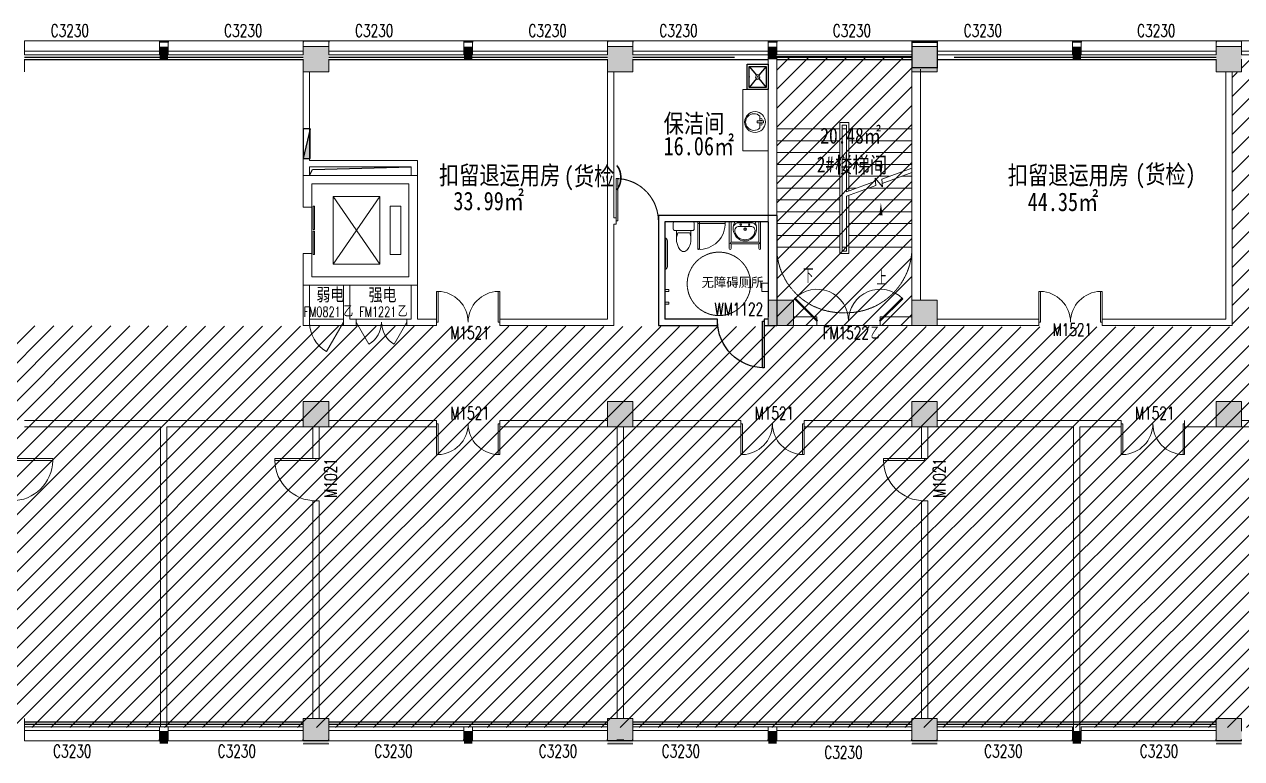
# Model space of a CAD drawing. Header units: millimetres. Extents: x 33621 to 401573, y -91663 to 133135.
# Drawn here: x 310231 to 339031, y 41692 to 59069 of the extents above; entities that cross this region are included whole.
import ezdxf

# ---------------------------------------------------------------- set-up
doc = ezdxf.new("R2010")
doc.units = ezdxf.units.MM
doc.header["$LTSCALE"] = 10
for name, pattern in [('DASH', [0.35, 0.25, -0.1]), ('HIDDEN', [0.375, 0.25, -0.125, 0, 0]), ('Toilet$0$DASH', [0.35, 0.25, -0.1])]:
    doc.linetypes.add(name, pattern=pattern)
doc.layers.get('0').update_dxf_attribs({"color": 253})
for name, color, linetype in [('3', 253, 'Continuous'), ('DIM_SYMB', 253, 'Continuous'), ('FC-Text Annotation', 253, 'Continuous'), ('LVTRY', 253, 'Continuous'), ('PUB_TEXT', 253, 'Continuous'), ('SURFACE', 253, 'Continuous'), ('w-消火栓', 253, 'Continuous'), ('WINDOW_TEXT', 253, 'Continuous'), ('ZJ', 253, 'Continuous'), ('建-墙', 253, 'Continuous'), ('建-门', 253, 'Continuous'), ('柱', 253, 'Continuous')]:
    doc.layers.add(name, color=color, linetype=linetype)
for name, color, linetype, lineweight in [('A-FLOR-SPCL', 253, 'Continuous', 18), ('COLUMN', 253, 'Continuous', 0), ('DOOR【门】', 253, 'Continuous', 0), ('FF-Door【门】', 253, 'Continuous', 0), ('PUB_HATCH', 253, 'Continuous', 0), ('STAIR', 253, 'Continuous', 0), ('WALL', 253, 'Continuous', 0), ('Wall【墙体】', 253, 'Continuous', 0), ('WINDOW', 253, 'Continuous', 0), ('Xline【辅助线】', 253, 'Continuous', 0), ('建-洁具', 253, 'Continuous', 5)]:
    doc.layers.add(name, color=color, linetype=linetype, lineweight=lineweight)
doc.styles.add('_TCH_DIM', font='SIMPLEX', dxfattribs={"bigfont": 'GBCBIG'})
doc.styles.add('_TCH_WINDOW', font='SIMPLEX', dxfattribs={"bigfont": 'GBCBIG'})
doc.styles.add('DIM_FONT', font='SIMPLEX', dxfattribs={"width": 0.7, "bigfont": 'GBCBIG'})
doc.styles.add('Toilet$0$Are-Tiol-L2$0$dim_font', font='zjdz-s.shx', dxfattribs={"width": 0.7, "bigfont": 'zjdz.shx'})
doc.styles.add('宋体', font='', dxfattribs={"width": 0.7})
doc.styles.add('文字', font='')
doc.styles.get('宋体').set_extended_font_data('SimSun')
doc.styles.get('文字').set_extended_font_data('SimSun')

# ---------------------------------------------------------------- blocks, each defined once
blk = doc.blocks.new('$WINLIB2D$00000004')
for p, q in [((-0.5, 0.5), (0.5, 0.5)), ((-0.5, 0.5), (-0.5, -0.5)), ((0.5, -0.5), (0.5, 0.5)), ((-0.5, 0.2406), (0.5, 0.2406)), ((-0.5, -0.5), (0.5, -0.5))]:
    blk.add_line(p, q)
blk = doc.blocks.new('$QC001_5')
blk.add_line((-325, 200), (325, 0))
blk.add_lwpolyline([(325, 0), (325, 200), (-325, 200), (-325, 0)], close=True)
blk.add_solid([(-325, 200), (325, 200), (-325, 200), (325, 0)])
at = {"flags": 1}
for tag in ['UNIT', 'WHAT', 'SPEC']:
    blk.add_attdef(tag, (0, 0), '', height=0.001, dxfattribs=at)
blk = doc.blocks.new('$TCHSYS$LDOR22D')
for p, q in [((-0.517, 0.833), (-0.017, 0.833)), ((-0.517, 0.833), (-0.517, 0.667)), ((-0.017, 0.833), (-0.017, 0.667)), ((0.017, 0.833), (0.017, 0.667)), ((0.017, 0.833), (0.517, 0.833)), ((0.517, 0.833), (0.517, 0.667)), ((-0.517, 0.667), (-0.017, 0.667)), ((0.017, 0.667), (0.517, 0.667)), ((-0.5, 0.5), (0.5, 0.5))]:
    blk.add_line(p, q)
blk = doc.blocks.new('$DorLib2D$00000214')
at = {"color": 0}
blk.add_line((0.5, 0), (0, 0.866), dxfattribs=at)
blk.add_arc((0.5, 0), 1, 120, 180, dxfattribs=at)
blk = doc.blocks.new('$DorLib2D$00000215')
at = {"color": 0}
for p, q in [((-0.5, 0), (-0.25, 0.433)), ((0.5, 0), (0.25, 0.433))]:
    blk.add_line(p, q, dxfattribs=at)
for centre, start, end in [((-0.5, 0), 0, 60), ((0.5, 0), 120, 180)]:
    blk.add_arc(centre, 0.5, start, end, dxfattribs=at)
blk = doc.blocks.new('海龙0506173763')
at = {"layer": 'Xline【辅助线】'}
for points in [[(-733, 17), (-750, 0), (-1280, 530), (-1263, 547)], [(733, 17), (750, 0), (1280, 530), (1263, 547)]]:
    blk.add_lwpolyline(points, close=True, dxfattribs=at)
at = {"layer": 'Xline【辅助线】', "color": 8}
for centre, start, end in [((-745, 12), 359.1011, 135.9107), ((745, 12), 44.0893, 180.8989)]:
    blk.add_arc(centre, 745, start, end, dxfattribs=at)
blk = doc.blocks.new('海龙0506194634')
at = {"layer": 'WALL'}
for p, q in [((-1400, 525), (-850, 525)), ((-850, 325), (-1400, 325)), ((-850, 525), (-850, 325)), ((650, 325), (650, 525)), ((650, 525), (1400, 525)), ((1400, 325), (650, 325))]:
    blk.add_line(p, q, dxfattribs=at)
at = {"layer": 'DOOR【门】', "xscale": -1}
blk.add_blockref('海龙0506173763', (-100, 425), dxfattribs=at)
at = {"layer": 'DOOR【门】', "style": '_TCH_WINDOW', "width": 0.705882}
for s, height, p in [('FM1522', 297.5, (-715, 0)), ('乙', 298, (425, 0))]:
    blk.add_text(s, height=height, dxfattribs=at).set_placement(p)
blk = doc.blocks.new('$DorLib2D$00000002')
for p, q in [((-0.5, 0), (-0.5, 0.4875)), ((-0.475, 0.4875), (-0.5, 0.4875)), ((-0.475, 0), (-0.475, 0.4875)), ((0.475, 0), (0.475, 0.4875)), ((0.475, 0.4875), (0.5, 0.4875)), ((0.5, 0), (0.5, 0.4875)), ((-0.5, 0), (-0.475, 0)), ((0.5, 0), (0.475, 0))]:
    blk.add_line(p, q)
at = {"lineweight": 13}
for centre, start, end in [((-0.4875, 0), 0, 88.53072), ((0.4875, 0), 91.46928, 180)]:
    blk.add_arc(centre, 0.4875, start, end, dxfattribs=at)
blk = doc.blocks.new('DOOR_D01')
at = {"layer": 'FF-Door【门】'}
blk.add_lwpolyline([(-0.456, 1), (-0.456, 0), (-0.5, 0), (-0.5, 1)], close=True, dxfattribs=at)
at = {"layer": 'FF-Door【门】', "color": 8, "linetype": 'HIDDEN', "ltscale": 15}
blk.add_arc((-0.511, -0.01), 1.011, 0.5915, 87.4664, dxfattribs=at)
blk = doc.blocks.new('$lvtry$00000191')
at = {"color": 0}
for p, q in [((-250, -50, 0), (-39, -219, 0)), ((-250, -450, 0), (-39, -281, 0)), ((39, -219, 0), (250, -50, 0)), ((39, -281, 0), (250, -450, 0))]:
    blk.add_line(p, q, dxfattribs=at)
at = {"color": 0, "elevation": 0}
for points in [[(300, -500), (300, 0), (-300, 0), (-300, -500)], [(250, -450), (250, -50), (-250, -50), (-250, -450)]]:
    blk.add_lwpolyline(points, close=True, dxfattribs=at)
at = {"color": 0}
blk.add_circle((0, -250, 0), 50, dxfattribs=at)
for p in [(0, -50, 0), (0, -250, 0)]:
    blk.add_point(p, dxfattribs=at)
blk = doc.blocks.new('M_E33IEP')
for p, q in [((44, -21), (44, 20)), ((44, 20), (194, 20)), ((135, 135), (135, 20)), ((194, 20), (194, -21)), ((194, -21), (44, -21)), ((135, -21), (135, -144))]:
    blk.add_line(p, q)
for centre, radius in [((248, -5), 246), ((106, 56), 26.7), ((105, -55), 26.7)]:
    blk.add_circle(centre, radius)
blk.add_arc((274, -5), 197, 225.2527, 134.7473)
at = {"style": 'DIM_FONT', "width": 0.8, "flags": 9}
for tag in ['XSIZE', 'YSIZE']:
    blk.add_attdef(tag, (0, 0), '', height=0.5, dxfattribs=at)
at = {"width": 0.8, "flags": 9}
for tag in ['YSIZE', 'XSIZE']:
    blk.add_attdef(tag, (2, -251), '', height=150, dxfattribs=at)
blk = doc.blocks.new('海龙0430112171')
at = {"layer": 'Wall【墙体】', "color": 6}
for p, q in [((-1900, 6000), (-1900, 150)), ((-1750, 6000), (-1750, 2550)), ((-1700, 2550), (-1750, 2550)), ((-1700, 2400), (-1750, 2400)), ((-1750, 2400), (-1750, 0))]:
    blk.add_line(p, q, dxfattribs=at)
blk.add_lwpolyline([(-1700, 2550), (-1700, 2400)], dxfattribs=at)
at = {"layer": '建-洁具'}
blk.add_lwpolyline([(1300, 5580), (1300, 4131), (1900, 4131), (1900, 5580)], close=True, dxfattribs=at)
at = {"xscale": 1000, "yscale": 1000, "zscale": 1000}
blk.add_blockref('DOOR_D01', (-1200, 2475), dxfattribs=at)
at = {"layer": 'LVTRY', "xscale": -1, "rotation": 90}
blk.add_blockref('$lvtry$00000191', (1400, 5880, 0), dxfattribs=at)
at = {"layer": '建-洁具', "xscale": -1, "rotation": 0.0003750859142482}
blk.add_blockref('M_E33IEP', (1835, 4818), dxfattribs=at)
at = {"layer": 'FC-Text Annotation', "style": '文字', "width": 0.8}
for s, p in [('保洁间', (-576, 4560)), ('16.06㎡', (-577, 4026))]:
    blk.add_text(s, height=438.6, dxfattribs=at).set_placement(p)
blk = doc.blocks.new('Toilet$0$Are-Tiol-L2$0$_E24TTP')
for p, q in [((-170, 200), (-170, 395)), ((170, 200), (170, 395)), ((-250, 30), (-250, 170)), ((-220, 200), (220, 200)), ((220, 0), (-220, 0)), ((-140, 260), (140, 260)), ((250, 170), (250, 30))]:
    blk.add_line(p, q)
for centre, radius, start, end in [((227, 413), 398, 143.3619, 202.5495), ((0, 590), 110, 33.4509, 146.5491), ((-227, 413), 398, 337.4505, 36.6381), ((-220, 170), 30, 90, 180), ((-220, 30), 30, 180, 270), ((220, 170), 30, 0, 90), ((220, 30), 30, 270, 0)]:
    blk.add_arc(centre, radius, start, end)
at = {"style": 'Toilet$0$Are-Tiol-L2$0$dim_font', "width": 0.8, "flags": 9}
for tag in ['XSIZE', 'YSIZE']:
    blk.add_attdef(tag, (0, 0), '', height=0.5, dxfattribs=at)
blk = doc.blocks.new('Toilet$0$Are-Tiol-L2$0$asdassdf')
at = {"color": 0}
for p, q in [((5705, -41085, 0), (5095, -41085, 0)), ((5705, -41125, 0), (5095, -41125, 0))]:
    blk.add_line(p, q, dxfattribs=at)
at = {"color": 0, "elevation": 0}
blk.add_lwpolyline([(6110, -40370), (6150, -40370), (6150, -39721), (6110, -39721)], close=True, dxfattribs=at)
at = {"color": 0, "extrusion": (9.64373e-10, -1.24481e-09, 1), "elevation": 0}
blk.add_lwpolyline([(6150, -40370), (5520, -40370, -1), (5520, -40330), (6150, -40330)], format="xyb", dxfattribs=at)
at = {"color": 0}
for centre, radius, start, end in [((6111, -40331, 0), 611, 86.3557, 183.7594), ((5095, -41150, 0), 65, 89.9985, 179.9995), ((5095, -41150, 0), 25, 89.9985, 179.9995), ((5705, -41150, 0), 65, 359.9995, 90.0004), ((5705, -41150, 0), 25, 359.9995, 90.0004)]:
    blk.add_arc(centre, radius, start, end, dxfattribs=at)
at = {"color": 0, "ltscale": 500, "extrusion": (9.64373e-10, -1.24481e-09, 1), "rotation": 89.99949117758725}
blk.add_blockref('Toilet$0$Are-Tiol-L2$0$_E24TTP', (6150, -40700, 0), dxfattribs=at)
blk = doc.blocks.new('Toilet$0$ARE-TOIL-L2$0$ARE-TOIL-L1$0$ARE-TOIL-L1$0$ARE-TOIL-L1$0$$lvtry$00000016-flat-2')
at = {"layer": 'A-FLOR-SPCL'}
for p, q in [((-119, 185), (-194, 216)), ((-92, 222), (-177, 219)), ((-45, -171), (-153, 90)), ((-153, 90), (-45, -171)), ((90, -220), (-93, 221)), ((-93, 221), (90, -220)), ((46, -174), (-91, 158)), ((47, -211), (19, -286)), ((29, -280), (92, -222))]:
    blk.add_line(p, q, dxfattribs=at)
for centre, radius in [((-100, 68), 16.3), ((-162, -64), 31.6), ((-162, -64), 23), ((-23, -117), 16.3)]:
    blk.add_circle(centre, radius, dxfattribs=at)
for centre, radius, start, end in [((-131, -85), 307, 98.671, 175.432), ((-167, -69), 243, 123.0561, 281.9356), ((-245, 51), 100, 22.4959, 123.0561), ((-138, 139), 50, 22.4959, 67.9352), ((-187, -78), 250, 176.033, 226.6888), ((-153, -32), 307, 205.9023, 205.9069), ((-153, -32), 307, 227.7662, 306.3207), ((-137, -209), 100, 281.9356, 22.4959), ((0, -194), 50, 339.3149, 22.4959)]:
    blk.add_arc(centre, radius, start, end, dxfattribs=at)
blk = doc.blocks.new('Toilet$0$ARE-TOIL-L2$0$A$C6F683E22')
at = {"layer": 'A-FLOR-SPCL'}
for p, q in [((0, 0), (-630, 0)), ((-520, -40), (-630, -40)), ((-520, -40), (-520, -700)), ((0, -40), (-480, -40)), ((-480, -40), (-480, -700)), ((-520, -700), (-630, -700)), ((0, -740), (-630, -740)), ((0, -700), (-480, -700))]:
    blk.add_line(p, q, dxfattribs=at)
for centre, start, end in [((-630, -20), 90, 270), ((-500, -40), 0, 180), ((-630, -720), 90, 270), ((-500, -700), 180, 0)]:
    blk.add_arc(centre, 20, start, end, dxfattribs=at)
at = {"layer": 'A-FLOR-SPCL', "rotation": 337.5000008382454}
blk.add_blockref('Toilet$0$ARE-TOIL-L2$0$ARE-TOIL-L1$0$ARE-TOIL-L1$0$ARE-TOIL-L1$0$$lvtry$00000016-flat-2', (1, -372), dxfattribs=at)
blk = doc.blocks.new('*U302')
at = {"color": 0}
blk.add_lwpolyline([(550, 0), (550, 1100), (510, 1100), (510, 0)], close=True, dxfattribs=at)
blk.add_arc((550, 0), 1100, 90, 180, dxfattribs=at)
blk = doc.blocks.new('*U301')
at = {"color": 0, "xscale": 0.0009090909090909, "yscale": 0.0009090909090909, "zscale": 0.0009090909090909}
blk.add_blockref('*U302', (0, 0), dxfattribs=at)
blk = doc.blocks.new('A$C11fc8e7b')
at = {"layer": 'A-FLOR-SPCL'}
for points in [[(150, 1801), (250, 1801), (250, 1851), (150, 1851)], [(150, 1501), (250, 1501), (250, 1551), (150, 1551)]]:
    blk.add_lwpolyline(points, close=True, dxfattribs=at)
blk.add_lwpolyline([(2600, 2000), (2450, 2000), (2450, 1800), (2600, 1800)], dxfattribs=at)
at = {"layer": 'A-FLOR-SPCL', "linetype": 'Toilet$0$DASH'}
blk.add_circle((1433, 1984), 750, dxfattribs=at)
at = {"layer": '建-墙'}
for p, q in [((0, 3600), (0, 1000)), ((2800, 3600), (0, 3600)), ((2800, 3600), (2800, 1000)), ((150, 3450), (150, 1150)), ((2600, 3450), (150, 3450)), ((2600, 3450), (2600, 1200)), ((0, 1000), (1400, 1000)), ((1400, 1150), (150, 1150)), ((1400, 1000), (1400, 1150)), ((2600, 1150), (2500, 1150)), ((2500, 1150), (2500, 1000)), ((2500, 1000), (2800, 1000))]:
    blk.add_line(p, q, dxfattribs=at)
at = {"layer": 'A-FLOR-SPCL', "extrusion": (1.17824e-06, 2.4517e-08, 1), "xscale": -1, "rotation": 270.001018975459}
blk.add_blockref('Toilet$0$ARE-TOIL-L2$0$A$C6F683E22', (2419, 3450, 0), dxfattribs=at)
at = {"layer": 'A-FLOR-SPCL', "extrusion": (2.57334e-05, 7.0698e-05, 1), "xscale": -1, "rotation": 269.9989812391429}
blk.add_blockref('Toilet$0$Are-Tiol-L2$0$asdassdf', (41300, -2701, 0), dxfattribs=at)
at = {"layer": '建-门', "xscale": -1100, "yscale": 1100, "zscale": 199.9999999999989, "rotation": 179.9999999973677}
blk.add_blockref('*U301', (1950, 1100), dxfattribs=at)
at = {"layer": 'ZJ'}
blk.add_text('无障碍厕所', height=225, dxfattribs=at).set_placement((1022, 1908))
blk = doc.blocks.new('海龙0818190999')
blk.add_blockref('A$C11fc8e7b', (-800, 0))
at = {"layer": 'Xline【辅助线】'}
blk.add_blockref('海龙0430112171', (-100, 1000), dxfattribs=at)
at = {"layer": 'WINDOW_TEXT', "style": '_TCH_WINDOW', "width": 0.705882}
blk.add_text('WM1122', height=297.5, dxfattribs=at).set_placement((527, 1238))
blk = doc.blocks.new('$DorLib2D$00000001')
for p, q in [((0.45, 0.975), (0.5, 0.975)), ((0.45, 0), (0.45, 0.975)), ((0.5, 0), (0.5, 0.975)), ((0.5, 0), (0.45, 0))]:
    blk.add_line(p, q)
at = {"lineweight": 13}
blk.add_arc((0.475, 0), 0.975, 91.4693, 180, dxfattribs=at)

msp = doc.modelspace()

# ---------------------------------------------------------------- hatches: boundary and pattern name
at = {"layer": 'PUB_HATCH'}
for points in [[(313430.5, 58243.7), (313630.5, 58243.7), (313630.5, 58543.7), (313430.5, 58543.7)], [(316830.5, 57943.7), (317430.5, 57943.7), (317430.5, 58543.7), (316830.5, 58543.7)], [(320630.5, 58243.7), (320830.5, 58243.7), (320830.5, 58543.7), (320630.5, 58543.7)], [(324030.5, 57943.7), (324630.5, 57943.7), (324630.5, 58543.7), (324030.5, 58543.7)], [(327930.5, 58543.7), (327830.5, 58543.7), (327830.5, 58243.7), (327930.5, 58243.7)], [(327930.5, 58243.7), (328030.5, 58243.7), (328030.5, 58543.7), (327930.5, 58543.7)], [(331230.5, 57943.7), (331830.5, 57943.7), (331830.5, 58543.7), (331230.5, 58543.7)], [(335030.5, 58243.7), (335230.5, 58243.7), (335230.5, 58543.7), (335030.5, 58543.7)], [(338430.5, 57943.7), (339030.5, 57943.7), (339030.5, 58543.7), (338430.5, 58543.7)], [(327830.5, 51943.7), (328430.5, 51943.7), (328430.5, 52543.7), (327830.5, 52543.7)], [(331230.5, 51943.7), (331830.5, 51943.7), (331830.5, 52543.7), (331230.5, 52543.7)], [(316830.5, 49543.7), (317430.5, 49543.7), (317430.5, 50143.7), (316830.5, 50143.7)], [(324030.5, 49543.7), (324630.5, 49543.7), (324630.5, 50143.7), (324030.5, 50143.7)], [(331230.5, 49543.7), (331830.5, 49543.7), (331830.5, 50143.7), (331230.5, 50143.7)], [(338430.5, 49543.7), (339030.5, 49543.7), (339030.5, 50143.7), (338430.5, 50143.7)], [(316830.5, 42043.7), (317430.5, 42043.7), (317430.5, 42643.7), (316830.5, 42643.7)], [(324030.5, 42043.7), (324630.5, 42043.7), (324630.5, 42643.7), (324030.5, 42643.7)], [(331230.5, 42043.7), (331830.5, 42043.7), (331830.5, 42643.7), (331230.5, 42643.7)], [(338430.5, 42043.7), (339030.5, 42043.7), (339030.5, 42643.7), (338430.5, 42643.7)], [(313530.5, 42343.7), (313430.5, 42343.7), (313430.5, 42043.7), (313530.5, 42043.7)], [(313530.5, 42043.7), (313630.5, 42043.7), (313630.5, 42343.7), (313530.5, 42343.7)], [(320830.5, 42343.7), (320630.5, 42343.7), (320630.5, 42043.7), (320830.5, 42043.7)], [(328030.5, 42343.7), (327830.5, 42343.7), (327830.5, 42043.7), (328030.5, 42043.7)], [(335130.5, 42343.7), (335030.5, 42343.7), (335030.5, 42043.7), (335130.5, 42043.7)], [(335130.5, 42043.7), (335230.5, 42043.7), (335230.5, 42343.7), (335130.5, 42343.7)]]:
    msp.add_hatch(color=256, dxfattribs=at).paths.add_polyline_path(points)
at = {"layer": 'Xline【辅助线】'}
h = msp.add_hatch(dxfattribs=at)
h.set_pattern_fill('ANSI31', color=256, scale=100)
h.set_pattern_definition([(45, (-44531, 84868.52), (-224.5064, 224.5064), [])])
h.paths.add_polyline_path([(360255.5, 58329.2), (339030.5, 58414.8), (339030.5, 57927.6), (338805.5, 57927.6), (338805.5, 51909.7), (295830.5, 51945.5), (295830.5, 49693.7), (295430.5, 49693.7), (295430.5, 42429.2), (360255.5, 42429.2)])
h = msp.add_hatch(dxfattribs=at)
h.set_pattern_fill('ANSI31', color=256, scale=100)
h.set_pattern_definition([(45, (396257.77, 9470.46), (-224.5064, 224.5064), [])])
h.paths.add_polyline_path([(331230.5, 58311.4), (328030.5, 58311.4), (328030.5, 51943.7), (331230.5, 51943.7)])

# ---------------------------------------------------------------- linework, layer by layer
at = {"layer": '3'}
for p, q in [((316830.5, 58285.3), (310230.5, 58285.3)), ((316830.5, 58225.3), (310230.5, 58225.3)), ((324030.5, 58285.3), (317430.5, 58285.3)), ((324030.5, 58225.3), (317430.5, 58225.3)), ((327030.5, 58285.3), (324630.5, 58285.3)), ((327830.5, 58225.3), (324630.5, 58225.3)), ((331230.5, 58285.3), (328030.5, 58285.3)), ((331230.5, 58225.3), (328030.5, 58225.3)), ((338430.5, 58225.3), (331830.5, 58225.3)), ((338430.5, 58285.3), (332230.5, 58285.3))]:
    msp.add_line(p, q, dxfattribs=at)
for points in [[(316980.5, 55493.7), (317045.5, 55631.8), (319380.5, 55693.7)], [(310230.5, 42565.3), (316830.5, 42565.3)], [(310230.5, 42505.3), (316830.5, 42505.3)], [(317430.5, 42565.3), (324030.5, 42565.3)], [(317430.5, 42505.3), (324030.5, 42505.3)], [(324630.5, 42565.3), (331230.5, 42565.3)], [(324630.5, 42505.3), (331230.5, 42505.3)], [(331830.5, 42565.3), (338430.5, 42565.3)], [(331830.5, 42505.3), (338430.5, 42505.3)]]:
    msp.add_lwpolyline(points, dxfattribs=at)
at = {"layer": 'A-FLOR-SPCL'}
msp.add_lwpolyline([(328030.5, 51943.7), (331230.5, 51943.7), (331230.5, 58311.4), (328030.5, 58311.4)], close=True, dxfattribs=at)
at = {"layer": 'COLUMN'}
for p, q in [((317430.5, 58543.7), (316830.5, 58543.7)), ((324630.5, 58543.7), (324030.5, 58543.7)), ((331830.5, 58543.7), (331230.5, 58543.7)), ((339030.5, 58543.7), (338430.5, 58543.7)), ((310230.5, 57943.7), (310230.5, 58243.7)), ((316830.5, 58243.7), (316830.5, 57943.7)), ((317430.5, 57943.7), (317430.5, 58243.7)), ((324030.5, 58243.7), (324030.5, 57943.7)), ((324630.5, 57943.7), (324630.5, 58243.7)), ((331230.5, 58243.7), (331230.5, 57943.7)), ((331830.5, 57943.7), (331830.5, 58243.7)), ((338430.5, 58243.7), (338430.5, 57943.7)), ((339030.5, 57943.7), (339030.5, 58243.7)), ((316830.5, 57943.7), (317430.5, 57943.7)), ((324030.5, 57943.7), (324630.5, 57943.7)), ((331230.5, 57943.7), (331830.5, 57943.7)), ((338430.5, 57943.7), (339030.5, 57943.7)), ((328430.5, 52543.7), (327830.5, 52543.7)), ((327830.5, 52543.7), (327830.5, 51943.7)), ((328430.5, 51943.7), (328430.5, 52543.7)), ((331830.5, 52543.7), (331230.5, 52543.7)), ((331230.5, 52543.7), (331230.5, 51943.7)), ((331830.5, 51943.7), (331830.5, 52543.7)), ((327830.5, 51943.7), (328430.5, 51943.7)), ((331230.5, 51943.7), (331830.5, 51943.7)), ((317430.5, 50143.7), (316830.5, 50143.7)), ((316830.5, 50143.7), (316830.5, 49543.7)), ((317430.5, 49543.7), (317430.5, 50143.7)), ((324630.5, 50143.7), (324030.5, 50143.7)), ((324030.5, 50143.7), (324030.5, 49543.7)), ((324630.5, 49543.7), (324630.5, 50143.7)), ((331830.5, 50143.7), (331230.5, 50143.7)), ((331230.5, 50143.7), (331230.5, 49543.7)), ((331830.5, 49543.7), (331830.5, 50143.7)), ((339030.5, 50143.7), (338430.5, 50143.7)), ((338430.5, 50143.7), (338430.5, 49543.7)), ((339030.5, 49543.7), (339030.5, 50143.7)), ((316830.5, 49543.7), (317430.5, 49543.7)), ((324030.5, 49543.7), (324630.5, 49543.7)), ((331230.5, 49543.7), (331830.5, 49543.7)), ((338430.5, 49543.7), (339030.5, 49543.7)), ((310230.5, 42343.7), (310230.5, 42643.7)), ((317430.5, 42643.7), (316830.5, 42643.7)), ((316830.5, 42643.7), (316830.5, 42343.7)), ((317430.5, 42343.7), (317430.5, 42643.7)), ((324630.5, 42643.7), (324030.5, 42643.7)), ((324030.5, 42643.7), (324030.5, 42343.7)), ((324630.5, 42343.7), (324630.5, 42643.7)), ((331830.5, 42643.7), (331230.5, 42643.7)), ((331230.5, 42643.7), (331230.5, 42343.7)), ((331830.5, 42343.7), (331830.5, 42643.7)), ((339030.5, 42643.7), (338430.5, 42643.7)), ((338430.5, 42643.7), (338430.5, 42343.7)), ((339030.5, 42343.7), (339030.5, 42643.7)), ((316830.5, 42043.7), (317430.5, 42043.7)), ((324030.5, 42043.7), (324630.5, 42043.7)), ((331230.5, 42043.7), (331830.5, 42043.7)), ((338430.5, 42043.7), (339030.5, 42043.7))]:
    msp.add_line(p, q, dxfattribs=at)
at = {"layer": 'DIM_SYMB'}
for points in [[(328750.5, 53332.1, 0, 0, 0), (328750.5, 57453.7, 0, 0, 0), (330495.5, 57453.7, 0, 0, 0), (330495.5, 55443.7, 0, 80, 0), (330495.5, 55743.7, 0, 0, 0)], [(330495.5, 53344, 0, 0, 0), (330495.5, 54847.1, 0, 80, 0), (330495.5, 54547.1, 0, 0, 0)]]:
    msp.add_lwpolyline(points, format="xyseb", dxfattribs=at)
at = {"layer": 'STAIR', "linetype": 'DASH', "ltscale": 0.005}
msp.add_line((327830.5, 58345.3), (327830.5, 58045.3), dxfattribs=at)
at = {"layer": 'STAIR'}
for p, q in [((331230.5, 58345.3), (328030.5, 58345.3)), ((328030.5, 58311.4), (328030.5, 56661.4)), ((331230.5, 56661.4), (331230.5, 58011.4)), ((329740, 56743.7), (329521, 56743.7)), ((329521, 56743.7), (329521, 53643.7)), ((329740, 55128.5), (329740, 56743.7)), ((328030.5, 56661.4), (328030.5, 53861.4)), ((329521, 56593.7), (328030.5, 56593.7)), ((328030.5, 56593.7), (329521, 56593.7)), ((329680, 56683.7), (329581, 56683.7)), ((329581, 56683.7), (329581, 53703.7)), ((329581, 56593.7), (329581, 53793.7)), ((329581, 56593.7), (329680, 56593.7)), ((329680, 55106.8), (329680, 56683.7)), ((329680, 55106.8), (329680, 56593.7)), ((329740, 56593.7), (331230.5, 56593.7)), ((329740, 56593.7), (331230.5, 56593.7)), ((331230.5, 55734.6), (331230.5, 56661.4)), ((329521, 56313.7), (328030.5, 56313.7)), ((329740, 56313.7), (331230.5, 56313.7)), ((329521, 56033.7), (328030.5, 56033.7)), ((329740, 56033.7), (331230.5, 56033.7)), ((329521, 55753.7), (328030.5, 55753.7)), ((329740, 55753.7), (331230.5, 55753.7)), ((330516.6, 55409), (331230.5, 55666.8)), ((331230.5, 52543.7), (331230.5, 55628.2)), ((329521, 55473.7), (328030.5, 55473.7)), ((329680, 55106.8), (330366.4, 55354.7)), ((329740, 55473.7), (330695.7, 55473.7)), ((330375.1, 55251.6), (330360, 55429.4)), ((330360, 55429.4), (330532.4, 55222.9)), ((330532.4, 55222.9), (330516.6, 55409)), ((330525.4, 55305.8), (331230.5, 55560.5)), ((330990.1, 55473.7), (331230.5, 55473.7)), ((329521, 55193.7), (328030.5, 55193.7)), ((329680, 55000.5), (330375.1, 55251.6)), ((329740, 55193.7), (329920.4, 55193.7)), ((329740, 53643.7), (329740, 55022.2)), ((330214.8, 55193.7), (331230.5, 55193.7)), ((317537.7, 53393.7), (318637.7, 54993.7)), ((318637.7, 53393.7), (317537.7, 54993.7)), ((317537.7, 54993.7), (318637.7, 54993.7)), ((317537.7, 53393.7), (317537.7, 54993.7)), ((318637.7, 54993.7), (318637.7, 53393.7)), ((318887.7, 54768.7), (319137.7, 54768.7)), ((318887.7, 53618.7), (318887.7, 54768.7)), ((319137.7, 54768.7), (319137.7, 53618.7)), ((329521, 54913.7), (328030.5, 54913.7)), ((329680, 53793.7), (329680, 55000.5)), ((329680, 53703.7), (329680, 55000.5)), ((329740, 54913.7), (331230.5, 54913.7)), ((329521, 54633.7), (328030.5, 54633.7)), ((329740, 54633.7), (331230.5, 54633.7)), ((329521, 54353.7), (328030.5, 54353.7)), ((329740, 54353.7), (331230.5, 54353.7)), ((329521, 54073.7), (328030.5, 54073.7)), ((329740, 54073.7), (331230.5, 54073.7)), ((319137.7, 53618.7), (318887.7, 53618.7)), ((329521, 53793.7), (328030.5, 53793.7)), ((329521, 53643.7), (329740, 53643.7)), ((329680, 53793.7), (329581, 53793.7)), ((329581, 53703.7), (329680, 53703.7)), ((329740, 53793.7), (331230.5, 53793.7)), ((318637.7, 53393.7), (317537.7, 53393.7))]:
    msp.add_line(p, q, dxfattribs=at)
at = {"layer": 'STAIR', "linetype": 'DASH'}
msp.add_lwpolyline([(331230.5, 53793.7, -0.4236953), (329630.5, 52244.5, -0.4236953), (328030.5, 53793.7)], format="xyb", dxfattribs=at)
at = {"layer": 'SURFACE'}
for p, q in [((313430.5, 58675.3), (313430.5, 58645.3)), ((313430.5, 58675.3), (313630.5, 58675.3)), ((313630.5, 58675.3), (313630.5, 58645.3)), ((316830.5, 58675.3), (316830.5, 58645.3)), ((316830.5, 58675.3), (317130.5, 58675.3)), ((317130.5, 58675.3), (317430.5, 58675.3)), ((317430.5, 58675.3), (317430.5, 58645.3)), ((320630.5, 58675.3), (320630.5, 58645.3)), ((320630.5, 58675.3), (320830.5, 58675.3)), ((320830.5, 58675.3), (320830.5, 58645.3)), ((324030.5, 58675.3), (324030.5, 58645.3)), ((324030.5, 58675.3), (324330.5, 58675.3)), ((324330.5, 58675.3), (324630.5, 58675.3)), ((324630.5, 58675.3), (324630.5, 58645.3)), ((327830.5, 58675.3), (327830.5, 58645.3)), ((327830.5, 58675.3), (327930.5, 58675.3)), ((327930.5, 58675.3), (328030.5, 58675.3)), ((328030.5, 58675.3), (328030.5, 58645.3)), ((331230.5, 58675.3), (331230.5, 58645.3)), ((331230.5, 58675.3), (331530.5, 58675.3)), ((331530.5, 58675.3), (331830.5, 58675.3)), ((331830.5, 58675.3), (331830.5, 58645.3)), ((335030.5, 58675.3), (335030.5, 58645.3)), ((335030.5, 58675.3), (335230.5, 58675.3)), ((335230.5, 58675.3), (335230.5, 58645.3)), ((338430.5, 58675.3), (338430.5, 58645.3)), ((338430.5, 58675.3), (338730.5, 58675.3)), ((338730.5, 58675.3), (339030.5, 58675.3)), ((313430.5, 42115.3), (313430.5, 42145.3)), ((313430.5, 42115.3), (313530.5, 42115.3)), ((313630.5, 42115.3), (313530.5, 42115.3)), ((313630.5, 42115.3), (313630.5, 42145.3)), ((316830.5, 42115.3), (316830.5, 42145.3)), ((317130.5, 42115.3), (316830.5, 42115.3)), ((317430.5, 42115.3), (317130.5, 42115.3)), ((317430.5, 42115.3), (317430.5, 42145.3)), ((320630.5, 42115.3), (320630.5, 42145.3)), ((320830.5, 42115.3), (320630.5, 42115.3)), ((320830.5, 42115.3), (320830.5, 42145.3)), ((324030.5, 42115.3), (324030.5, 42145.3)), ((324330.5, 42115.3), (324030.5, 42115.3)), ((324630.5, 42115.3), (324330.5, 42115.3)), ((324630.5, 42115.3), (324630.5, 42145.3)), ((327830.5, 42115.3), (327830.5, 42145.3)), ((328030.5, 42115.3), (327830.5, 42115.3)), ((328030.5, 42115.3), (328030.5, 42145.3)), ((331230.5, 42115.3), (331230.5, 42145.3)), ((331530.5, 42115.3), (331230.5, 42115.3)), ((331830.5, 42115.3), (331530.5, 42115.3)), ((331830.5, 42115.3), (331830.5, 42145.3)), ((335030.5, 42115.3), (335030.5, 42145.3)), ((335130.5, 42115.3), (335030.5, 42115.3)), ((335230.5, 42115.3), (335130.5, 42115.3)), ((335230.5, 42115.3), (335230.5, 42145.3)), ((338430.5, 42115.3), (338430.5, 42145.3)), ((338730.5, 42115.3), (338430.5, 42115.3)), ((339030.5, 42115.3), (338730.5, 42115.3)), ((339030.5, 42115.3), (339030.5, 42145.3))]:
    msp.add_line(p, q, dxfattribs=at)
at = {"layer": 'WALL'}
for p, q in [((313630.5, 58645.3), (313430.5, 58645.3)), ((313430.5, 58645.3), (313430.5, 58345.3)), ((313630.5, 58345.3), (313630.5, 58645.3)), ((320830.5, 58645.3), (320630.5, 58645.3)), ((320630.5, 58645.3), (320630.5, 58345.3)), ((320830.5, 58345.3), (320830.5, 58645.3)), ((327930.5, 58645.3), (327830.5, 58645.3)), ((327830.5, 58645.3), (327830.5, 58345.3)), ((328030.5, 58645.3), (327930.5, 58645.3)), ((328030.5, 58345.3), (328030.5, 58645.3)), ((335230.5, 58645.3), (335030.5, 58645.3)), ((335030.5, 58645.3), (335030.5, 58345.3)), ((335230.5, 58345.3), (335230.5, 58645.3)), ((313430.5, 58345.3), (313630.5, 58345.3)), ((320630.5, 58345.3), (320830.5, 58345.3)), ((327830.5, 58345.3), (327930.5, 58345.3)), ((327830.5, 58311.4), (327830.5, 52611.4)), ((327930.5, 58345.3), (328030.5, 58345.3)), ((328030.5, 58311.4), (328030.5, 52611.4)), ((335030.5, 58345.3), (335230.5, 58345.3)), ((331230.5, 58011.4), (331230.5, 52543.7)), ((331430.5, 58011.4), (331430.5, 52543.7)), ((316830.5, 55493.7), (319530.5, 55493.7)), ((316830.5, 55493.7), (316830.5, 54743.7)), ((319530.5, 55493.7), (319530.5, 52893.7)), ((317030.5, 55293.7), (319330.5, 55293.7)), ((317030.5, 54743.7), (317030.5, 55293.7)), ((319330.5, 55293.7), (319330.5, 53093.7)), ((316830.5, 54743.7), (317030.5, 54743.7)), ((317030.5, 53643.7), (316830.5, 53643.7)), ((316830.5, 53643.7), (316830.5, 52893.7)), ((317030.5, 53093.7), (317030.5, 53643.7)), ((317030.5, 53093.7), (319330.5, 53093.7)), ((316830.5, 52893.7), (319530.5, 52893.7)), ((313530.5, 42445.3), (313430.5, 42445.3)), ((313430.5, 42445.3), (313430.5, 42145.3)), ((313630.5, 42445.3), (313530.5, 42445.3)), ((313630.5, 42145.3), (313630.5, 42445.3)), ((320830.5, 42445.3), (320630.5, 42445.3)), ((320630.5, 42445.3), (320630.5, 42145.3)), ((320830.5, 42145.3), (320830.5, 42445.3)), ((328030.5, 42445.3), (327830.5, 42445.3)), ((327830.5, 42445.3), (327830.5, 42145.3)), ((328030.5, 42145.3), (328030.5, 42445.3)), ((335030.5, 42445.3), (335030.5, 42145.3)), ((335230.5, 42145.3), (335230.5, 42445.3)), ((313430.5, 42145.3), (313530.5, 42145.3)), ((313530.5, 42145.3), (313630.5, 42145.3)), ((320630.5, 42145.3), (320830.5, 42145.3)), ((327830.5, 42145.3), (328030.5, 42145.3)), ((335030.5, 42145.3), (335130.5, 42145.3)), ((335130.5, 42145.3), (335230.5, 42145.3))]:
    msp.add_line(p, q, dxfattribs=at)
at = {"layer": 'Wall【墙体】', "color": 6}
for p, q in [((316830.5, 57943.7), (316830.5, 55768.7)), ((316980.5, 57943.7), (316980.5, 55843.7)), ((338655.5, 57943.7), (338655.5, 52093.7)), ((338805.5, 57943.7), (338805.5, 51943.7)), ((316830.5, 55768.7), (316830.5, 55493.7)), ((316980.5, 55843.7), (319530.5, 55843.7)), ((316980.5, 55693.7), (319380.5, 55693.7)), ((316980.5, 55693.7), (316980.5, 55493.7)), ((319380.5, 55693.7), (319380.5, 55493.7)), ((319530.5, 55843.7), (319530.5, 55493.7)), ((316980.5, 55493.7), (316830.5, 55493.7)), ((319530.5, 55493.7), (319380.5, 55493.7)), ((324030.5, 55168.7), (324030.5, 52093.7)), ((316830.5, 52893.7), (316830.5, 51943.7)), ((316980.5, 52893.7), (316830.5, 52893.7)), ((316980.5, 52893.7), (316980.5, 52093.7)), ((317780.5, 52893.7), (317780.5, 52093.7)), ((317930.5, 52893.7), (317780.5, 52893.7)), ((317930.5, 52893.7), (317930.5, 52093.7)), ((319380.5, 52893.7), (319380.5, 52093.7)), ((319530.5, 52893.7), (319380.5, 52893.7)), ((319530.5, 52893.7), (319530.5, 52093.7)), ((316830.5, 51943.7), (316980.5, 51943.7)), ((316980.5, 51943.7), (316980.5, 52093.7)), ((317780.5, 52093.7), (317780.5, 51943.7)), ((317780.5, 51943.7), (317855.5, 51943.7)), ((317855.5, 51943.7), (318080.5, 51943.7)), ((318080.5, 52093.7), (317930.5, 52093.7)), ((318080.5, 51943.7), (318080.5, 52093.7)), ((319380.5, 52093.7), (319280.5, 52093.7)), ((319280.5, 52093.7), (319280.5, 51943.7)), ((319280.5, 51943.7), (319455.5, 51943.7)), ((319455.5, 51943.7), (319980.1, 51943.7)), ((319980.1, 52093.7), (319530.5, 52093.7)), ((319980.1, 51943.7), (319980.1, 52093.7)), ((324030.5, 52093.7), (321480.1, 52093.7)), ((321480.1, 52093.7), (321480.1, 51943.7)), ((321480.1, 51943.7), (324180.5, 51943.7)), ((334231, 52093.7), (331830.5, 52093.7)), ((331830.5, 51943.7), (334231, 51943.7)), ((334231, 51943.7), (334231, 52093.7)), ((338655.5, 52093.7), (335731, 52093.7)), ((335731, 52093.7), (335731, 51943.7)), ((335731, 51943.7), (338805.5, 51943.7)), ((310230.5, 49693.7), (311833.3, 49693.7)), ((310230.5, 49543.7), (313455.5, 49543.7)), ((311833.3, 49693.7), (316830.5, 49693.7)), ((313455.5, 49543.7), (313455.5, 42445.3)), ((313605.5, 49543.7), (316830.5, 49543.7)), ((313605.5, 49543.7), (313605.5, 42445.3)), ((317055.5, 49543.7), (317055.5, 48793.7)), ((317205.5, 48793.7), (317205.5, 49543.7)), ((319980.5, 49693.7), (317430.5, 49693.7)), ((317430.5, 49543.7), (319980.5, 49543.7)), ((319980.5, 49543.7), (319980.5, 49693.7)), ((324030.5, 49693.7), (321480.5, 49693.7)), ((321480.5, 49693.7), (321480.5, 49543.7)), ((321480.5, 49543.7), (324030.5, 49543.7)), ((324255.5, 49543.7), (324255.5, 42643.7)), ((324405.5, 49543.7), (324405.5, 42643.7)), ((327180.5, 49693.7), (324630.5, 49693.7)), ((324630.5, 49543.7), (327180.5, 49543.7)), ((327180.5, 49543.7), (327180.5, 49693.7)), ((331230.5, 49693.7), (328680.5, 49693.7)), ((328680.5, 49693.7), (328680.5, 49543.7)), ((328680.5, 49543.7), (331230.5, 49543.7)), ((331455.5, 49543.7), (331455.5, 48793.7)), ((331605.5, 48793.7), (331605.5, 49543.7)), ((331830.5, 49693.7), (333105.5, 49693.7)), ((331830.5, 49543.7), (335055.5, 49543.7)), ((333105.5, 49693.7), (335130.5, 49693.7)), ((335055.5, 49543.7), (335055.5, 42343.7)), ((336180.5, 49693.7), (335130.5, 49693.7)), ((335205.5, 49543.7), (335205.5, 46918.7)), ((335205.5, 49543.7), (336180.5, 49543.7)), ((336180.5, 49543.7), (336180.5, 49693.7)), ((337680.5, 49693.7), (337680.5, 49543.7)), ((337680.5, 49543.7), (338430.5, 49543.7)), ((339030.5, 49693.7), (345630.5, 49693.7)), ((339030.5, 49543.7), (345630.5, 49543.7)), ((317055.5, 48793.7), (317205.5, 48793.7)), ((331455.5, 48793.7), (331605.5, 48793.7)), ((317205.5, 47793.7), (317055.5, 47793.7)), ((317055.5, 47793.7), (317055.5, 42643.7)), ((317205.5, 42643.7), (317205.5, 47793.7)), ((331605.5, 47793.7), (331455.5, 47793.7)), ((331455.5, 47793.7), (331455.5, 42643.7)), ((331605.5, 42643.7), (331605.5, 47793.7)), ((335205.5, 46918.7), (335205.5, 42343.7)), ((324255.5, 42145.3), (324255.5, 42134.2)), ((324405.5, 42134.2), (324255.5, 42134.2)), ((324405.5, 42145.3), (324405.5, 42134.2))]:
    msp.add_line(p, q, dxfattribs=at)
at = {"layer": 'WINDOW'}
for p, q in [((316980.5, 52093.7), (317780.5, 52093.7)), ((316980.5, 51943.7), (317780.5, 51943.7)), ((318080.5, 52093.7), (319280.5, 52093.7)), ((318080.5, 51943.7), (319280.5, 51943.7))]:
    msp.add_line(p, q, dxfattribs=at)
at = {"layer": '柱', "const_width": 35}
msp.add_lwpolyline([(331830.5, 58045.3), (331830.5, 58645.3), (331230.5, 58645.3), (331230.5, 58045.3)], close=True, dxfattribs=at)

# ---------------------------------------------------------------- block references
at = {"layer": 'A-FLOR-SPCL'}
msp.add_blockref('海龙0818190999', (326030.5, 50943.7), dxfattribs=at)
at = {"layer": 'w-消火栓', "xscale": 1.077000000048428, "yscale": 0.8000000000465661, "rotation": 270}
msp.add_blockref('$QC001_5', (316830.5, 56243.7), dxfattribs=at)
at = {"layer": 'WINDOW'}
ref = msp.add_blockref('$WINLIB2D$00000004', (311830.5, 58510.3), dxfattribs=dict(at, xscale=3200, yscale=-330, zscale=3200))
ref.add_attrib('A', 'C3230', (310852, 58771.5), dxfattribs={"layer": 'WINDOW_TEXT', "height": 297.5, "style": '_TCH_WINDOW', "width": 0.705882})
ref = msp.add_blockref('$WINLIB2D$00000004', (315230.5, 58510.3), dxfattribs=dict(at, xscale=3200, yscale=-330, zscale=3200))
ref.add_attrib('A', 'C3230', (314955.3, 58771.5), dxfattribs={"layer": 'WINDOW_TEXT', "height": 297.5, "style": '_TCH_WINDOW', "width": 0.705882})
ref = msp.add_blockref('$WINLIB2D$00000004', (319030.5, 58510.3), dxfattribs=dict(at, xscale=3200, yscale=-330, zscale=3200))
ref.add_attrib('A', 'C3230', (318052, 58771.5), dxfattribs={"layer": 'WINDOW_TEXT', "height": 297.5, "style": '_TCH_WINDOW', "width": 0.705882})
ref = msp.add_blockref('$WINLIB2D$00000004', (322430.5, 58510.3), dxfattribs=dict(at, xscale=3200, yscale=-330, zscale=3200))
ref.add_attrib('A', 'C3230', (322155.3, 58771.5), dxfattribs={"layer": 'WINDOW_TEXT', "height": 297.5, "style": '_TCH_WINDOW', "width": 0.705882})
ref = msp.add_blockref('$WINLIB2D$00000004', (326230.5, 58510.3), dxfattribs=dict(at, xscale=3200, yscale=-330, zscale=3200))
ref.add_attrib('A', 'C3230', (325252, 58771.5), dxfattribs={"layer": 'WINDOW_TEXT', "height": 297.5, "style": '_TCH_WINDOW', "width": 0.705882})
ref = msp.add_blockref('$WINLIB2D$00000004', (329630.5, 58510.3), dxfattribs=dict(at, xscale=3200, yscale=-330, zscale=3200))
ref.add_attrib('A', 'C3230', (329355.3, 58771.5), dxfattribs={"layer": 'WINDOW_TEXT', "height": 297.5, "style": '_TCH_WINDOW', "width": 0.705882})
ref = msp.add_blockref('$WINLIB2D$00000004', (333430.5, 58510.3), dxfattribs=dict(at, xscale=3200, yscale=-330, zscale=3200))
ref.add_attrib('A', 'C3230', (332452, 58771.5), dxfattribs={"layer": 'WINDOW_TEXT', "height": 297.5, "style": '_TCH_WINDOW', "width": 0.705882})
ref = msp.add_blockref('$WINLIB2D$00000004', (336830.5, 58510.3), dxfattribs=dict(at, xscale=3200, yscale=-330, zscale=3200))
ref.add_attrib('A', 'C3230', (336555.3, 58771.5), dxfattribs={"layer": 'WINDOW_TEXT', "height": 297.5, "style": '_TCH_WINDOW', "width": 0.705882})
ref = msp.add_blockref('$WINLIB2D$00000004', (340630.5, 58510.3), dxfattribs=dict(at, xscale=3200, yscale=-330, zscale=3200))
ref.add_attrib('A', 'C3230', (339652, 58771.5), dxfattribs={"layer": 'WINDOW_TEXT', "height": 297.5, "style": '_TCH_WINDOW', "width": 0.705882})
at = {"layer": 'WINDOW', "xscale": -1100, "yscale": 200, "zscale": -1100, "rotation": 270}
msp.add_blockref('$TCHSYS$LDOR22D', (316930.5, 54193.7), dxfattribs=at)
at = {"layer": 'WINDOW'}
ref = msp.add_blockref('$DorLib2D$00000002', (320730.1, 52018.7), dxfattribs=dict(at, xscale=1500, yscale=-1500, zscale=1500, rotation=180))
ref.add_attrib('A', 'M1521', (320305.1, 51619.9), dxfattribs={"layer": 'WINDOW_TEXT', "height": 297.5, "style": '_TCH_WINDOW', "width": 0.705882})
ref = msp.add_blockref('$DorLib2D$00000002', (334981, 52018.7), dxfattribs=dict(at, xscale=-1500, yscale=1500, zscale=-1500))
ref.add_attrib('A', 'M1521', (334556, 51694.9), dxfattribs={"layer": 'WINDOW_TEXT', "height": 297.5, "style": '_TCH_WINDOW', "width": 0.705882})
for name, p, xscale, yscale, zscale in [('$DorLib2D$00000214', (317380.5, 52018.7), 800, -800, 800), ('$DorLib2D$00000215', (318680.5, 52018.7), 1200, -1200, 1200)]:
    msp.add_blockref(name, p, dxfattribs=dict(at, xscale=xscale, yscale=yscale, zscale=zscale))
ref = msp.add_blockref('$DorLib2D$00000002', (320730.5, 49618.7), dxfattribs=dict(at, xscale=1500, yscale=-1500, zscale=1500))
ref.add_attrib('A', 'M1521', (320305.5, 49719.9), dxfattribs={"layer": 'WINDOW_TEXT', "height": 297.5, "style": '_TCH_WINDOW', "width": 0.705882})
ref = msp.add_blockref('$DorLib2D$00000002', (327930.5, 49618.7), dxfattribs=dict(at, xscale=-1500, yscale=-1500, zscale=-1500))
ref.add_attrib('A', 'M1521', (327505.5, 49719.9), dxfattribs={"layer": 'WINDOW_TEXT', "height": 297.5, "style": '_TCH_WINDOW', "width": 0.705882})
ref = msp.add_blockref('$DorLib2D$00000002', (336930.5, 49618.7), dxfattribs=dict(at, xscale=1500, yscale=-1500, zscale=1500))
ref.add_attrib('A', 'M1521', (336505.5, 49719.9), dxfattribs={"layer": 'WINDOW_TEXT', "height": 297.5, "style": '_TCH_WINDOW', "width": 0.705882})
ref = msp.add_blockref('$DorLib2D$00000001', (309930.5, 48293.7), dxfattribs=dict(at, xscale=-1000, yscale=1000, zscale=-1000, rotation=270))
ref.add_attrib('A', 'M1021', (309731.1, 47868.7), dxfattribs={"layer": 'WINDOW_TEXT', "height": 297.5, "rotation": 90, "style": '_TCH_WINDOW', "width": 0.705882})
ref = msp.add_blockref('$DorLib2D$00000001', (317130.5, 48293.7), dxfattribs=dict(at, xscale=-1000, yscale=-1000, zscale=-1000, rotation=270.0000000000009))
ref.add_attrib('A', 'M1021', (317627.4, 47868.7), dxfattribs={"layer": 'WINDOW_TEXT', "height": 297.5, "rotation": 90, "style": '_TCH_WINDOW', "width": 0.705882})
ref = msp.add_blockref('$DorLib2D$00000001', (331530.5, 48293.7), dxfattribs=dict(at, xscale=-1000, yscale=-1000, zscale=-1000, rotation=270.0000000000009))
ref.add_attrib('A', 'M1021', (332027.4, 47868.7), dxfattribs={"layer": 'WINDOW_TEXT', "height": 297.5, "rotation": 90, "style": '_TCH_WINDOW', "width": 0.705882})
ref = msp.add_blockref('$WINLIB2D$00000004', (311830.5, 42280.3), dxfattribs=dict(at, xscale=3200, yscale=330, zscale=3200))
ref.add_attrib('A', 'C3230', (310909.3, 41721.5), dxfattribs={"layer": 'WINDOW_TEXT', "height": 297.5, "style": '_TCH_WINDOW', "width": 0.705882})
ref = msp.add_blockref('$WINLIB2D$00000004', (315230.5, 42280.3), dxfattribs=dict(at, xscale=3200, yscale=-330, zscale=3200, rotation=180))
ref.add_attrib('A', 'C3230', (314802.8, 41721.5), dxfattribs={"layer": 'WINDOW_TEXT', "height": 297.5, "style": '_TCH_WINDOW', "width": 0.705882})
ref = msp.add_blockref('$WINLIB2D$00000004', (319030.5, 42280.3), dxfattribs=dict(at, xscale=-3200, yscale=-330, zscale=-3200, rotation=180))
ref.add_attrib('A', 'C3230', (318508.2, 41721.5), dxfattribs={"layer": 'WINDOW_TEXT', "height": 297.5, "style": '_TCH_WINDOW', "width": 0.705882})
ref = msp.add_blockref('$WINLIB2D$00000004', (322430.5, 42280.3), dxfattribs=dict(at, xscale=3200, yscale=-330, zscale=3200, rotation=180))
ref.add_attrib('A', 'C3230', (322401.7, 41721.5), dxfattribs={"layer": 'WINDOW_TEXT', "height": 297.5, "style": '_TCH_WINDOW', "width": 0.705882})
ref = msp.add_blockref('$WINLIB2D$00000004', (326230.5, 42280.3), dxfattribs=dict(at, xscale=-3200, yscale=-330, zscale=-3200, rotation=180))
ref.add_attrib('A', 'C3230', (325309.3, 41721.5), dxfattribs={"layer": 'WINDOW_TEXT', "height": 297.5, "style": '_TCH_WINDOW', "width": 0.705882})
ref = msp.add_blockref('$WINLIB2D$00000004', (329630.5, 42280.3), dxfattribs=dict(at, xscale=-3200, yscale=-330, zscale=-3200, rotation=180))
ref.add_attrib('A', 'C3230', (329155.5, 41691.5), dxfattribs={"layer": 'WINDOW_TEXT', "height": 297.5, "style": '_TCH_WINDOW', "width": 0.705882})
ref = msp.add_blockref('$WINLIB2D$00000004', (333430.5, 42280.3), dxfattribs=dict(at, xscale=3200, yscale=-330, zscale=3200, rotation=180))
ref.add_attrib('A', 'C3230', (332938.3, 41721.5), dxfattribs={"layer": 'WINDOW_TEXT', "height": 297.5, "style": '_TCH_WINDOW', "width": 0.705882})
ref = msp.add_blockref('$WINLIB2D$00000004', (336830.5, 42280.3), dxfattribs=dict(at, xscale=3200, yscale=-330, zscale=3200, rotation=180))
ref.add_attrib('A', 'C3230', (336620.9, 41721.5), dxfattribs={"layer": 'WINDOW_TEXT', "height": 297.5, "style": '_TCH_WINDOW', "width": 0.705882})
at = {"layer": 'Xline【辅助线】'}
msp.add_blockref('海龙0506194634', (329830.5, 51618.7), dxfattribs=at)

# ---------------------------------------------------------------- texts
at = {"layer": 'FC-Text Annotation', "style": '文字', "width": 0.8}
for s, p in [('扣留退运用房', (320039.4, 55280, 0)), ('(货检)', (322994, 55257)), ('扣留退运用房', (333496.5, 55280, 0)), ('(货检)', (336509.1, 55303.9)), ('33.99㎡', (320381.3, 54669.6)), ('44.35㎡', (333967.8, 54650.3))]:
    msp.add_text(s, height=438.58, dxfattribs=at).set_placement(p)
at = {"layer": 'PUB_TEXT', "style": '宋体', "width": 0.8}
for s, height, p in [('20.48㎡', 377.64, (329062.9, 56246.1)), ('2#', 377.64, (328977.6, 55563.1)), ('楼梯间', 377.64, (329409.6, 55555.5)), ('弱电', 302.11, (317139.7, 52521.8)), ('强电', 302.11, (318376.2, 52518.2))]:
    msp.add_text(s, height=height, dxfattribs=at).set_placement(p)
at = {"layer": 'PUB_TEXT', "color": 7, "style": '_TCH_DIM'}
for s, p in [('下', (328655.6, 52949.9)), ('上', (330391.2, 52894))]:
    msp.add_text(s, height=337.6, dxfattribs=at).set_placement(p)
at = {"layer": 'WINDOW_TEXT', "style": '_TCH_WINDOW'}
for p in [(317781, 52148.7), (319065, 52148.7)]:
    msp.add_text('乙', height=270.1, dxfattribs=at).set_placement(p)
at = {"layer": 'WINDOW_TEXT', "style": '_TCH_WINDOW', "width": 0.705882}
for s, p in [('FM0821', (316837, 52148.7)), ('FM1221', (318153, 52148.7))]:
    msp.add_text(s, height=238, dxfattribs=at).set_placement(p)

doc.saveas('drawing.dxf')
